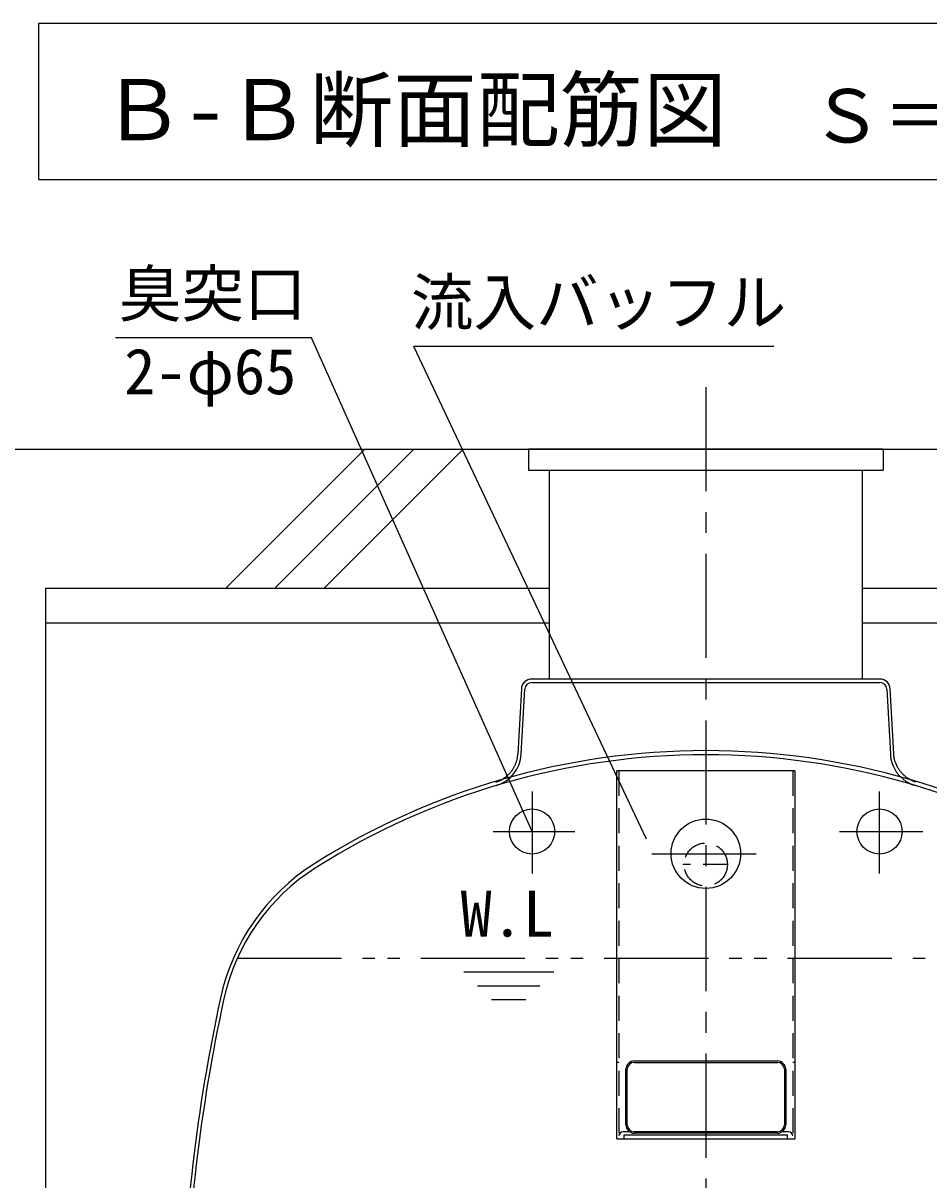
# Model space of a CAD drawing. Units: millimetres, scale not verified. Extents: x -23133 to 8910, y -6308 to 6308.
# Drawn here: x 383 to 1686, y -2521 to -855 of the extents above; entities that cross this region are included whole.
import ezdxf
from ezdxf.enums import TextEntityAlignment as Align

# ---------------------------------------------------------------- set-up
doc = ezdxf.new("R2010")
doc.units = ezdxf.units.MM
doc.header["$LTSCALE"] = 30
for name, pattern in [('CHAIN1', [8, 5, -1, 1, -1]), ('DASHED1', [1.8, 1.2, -0.6]), ('DOUBLE_CHAIN1', [8.8, 5, -1, 0.6, -0.6, 0.6, -1])]:
    doc.linetypes.add(name, pattern=pattern)
for name, color, linetype, lineweight in [('0-1_空気管', 3, 'Continuous', 25), ('0-2_09', 3, 'Continuous', 25), ('0-3_躯体', 3, 'Continuous', 25), ('0-4_製作', 3, 'Continuous', 25), ('0-5_機器', 2, 'Continuous', 25), ('0-6_文字', 3, 'Continuous', 25), ('0-7_08', 2, 'Continuous', 25)]:
    doc.layers.add(name, color=color, linetype=linetype, lineweight=lineweight)
doc.styles.add('ＭＳ ゴシック', font='')
doc.styles.get('ＭＳ ゴシック').set_extended_font_data('MS Gothic')

msp = doc.modelspace()

# ---------------------------------------------------------------- linework, layer by layer
at = {"layer": '0-1_空気管', "linetype": 'CHAIN1'}
for p, q in [((1365.36, -1379.3), (1365.36, -3714.59)), ((1115.36, -1961.56), (1115.36, -2080.07)), ((1615.36, -2080.07), (1615.36, -1961.56)), ((1059.5, -2019.43), (1176.89, -2019.43)), ((1557.68, -2019.43), (1677.88, -2019.43)), ((1287.62, -2051.43), (1446.66, -2051.43))]:
    msp.add_line(p, q, dxfattribs=at)
at = {"layer": '0-1_空気管', "linetype": 'DASHED1'}
msp.add_line((1397.36, -2066.93), (1332.36, -2066.93), dxfattribs=at)
at = {"layer": '0-1_空気管', "linetype": 'DOUBLE_CHAIN1'}
msp.add_line((691.04, -2201.93), (2039.68, -2201.93), dxfattribs=at)
at = {"layer": '0-1_空気管'}
for centre, radius in [((1115.36, -2019.43), 32.5), ((1615.36, -2019.43), 32.5), ((1365.36, -2051.43), 50)]:
    msp.add_circle(centre, radius, dxfattribs=at)
at = {"layer": '0-1_空気管', "linetype": 'DASHED1'}
msp.add_circle((1365.36, -2066.93), 31, dxfattribs=at)
at = {"layer": '0-1_空気管'}
for centre, radius, start, end in [((1365.36, -2958.93), 1056, 90, 122.294), ((1365.36, -2958.93), 1050, 90, 122.294), ((1365.36, -2958.93), 1056, 57.706, 90), ((1365.36, -2958.93), 1050, 57.706, 90), ((965.85, -2324.19), 306, 122.5569, 167.799), ((964.67, -2324.94), 300, 122.294, 167.825), ((3115.18, -2788.93), 2505, 167.799, 178.863), ((3115.18, -2788.93), 2500, 167.825, 178.863)]:
    msp.add_arc(centre, radius, start, end, dxfattribs=at)
at = {"layer": '0-2_09'}
for p, q in [((1140.36, -1799.9), (1140.36, -1498.95)), ((1590.36, -1498.95), (1590.36, -1799.9)), ((1099.87, -1814.11), (1094.82, -1907.46)), ((1099.81, -1907.72), (1104.86, -1814.37)), ((1615.87, -1799.9), (1114.85, -1799.9)), ((1114.85, -1804.9), (1615.87, -1804.9)), ((1625.86, -1814.37), (1630.91, -1907.72)), ((1635.9, -1907.46), (1630.85, -1814.11)), ((1664.5, -1952.4), (1665.02, -1952.56)), ((1665.02, -1952.56), (1666.5, -1953.01))]:
    msp.add_line(p, q, dxfattribs=at)
for points in [[(1086.45, -1931.34), (1087.01, -1930.53), (1087.56, -1929.71), (1088.09, -1928.88), (1088.6, -1928.03), (1089.1, -1927.18), (1089.57, -1926.31), (1090.03, -1925.44), (1090.46, -1924.56), (1090.88, -1923.66), (1091.28, -1922.76), (1091.65, -1921.85), (1092.01, -1920.93), (1092.34, -1920.02), (1092.66, -1919.12), (1092.94, -1918.23), (1093.21, -1917.36), (1093.45, -1916.52), (1093.66, -1915.7), (1093.85, -1914.92), (1094.01, -1914.18), (1094.15, -1913.47), (1094.27, -1912.8), (1094.37, -1912.18), (1094.45, -1911.58), (1094.52, -1911.03), (1094.58, -1910.52), (1094.63, -1910.05), (1094.68, -1909.62), (1094.71, -1909.23), (1094.74, -1908.88), (1094.76, -1908.58), (1094.78, -1908.31), (1094.79, -1908.08), (1094.82, -1907.46)], [(1630.91, -1907.72), (1630.94, -1908.35), (1630.95, -1908.61), (1630.97, -1908.92), (1630.99, -1909.28), (1631.02, -1909.67), (1631.05, -1910.09), (1631.08, -1910.53), (1631.13, -1910.99), (1631.17, -1911.46), (1631.23, -1911.92), (1631.29, -1912.39), (1631.36, -1912.88), (1631.45, -1913.39), (1631.55, -1913.92), (1631.67, -1914.49), (1631.8, -1915.09), (1631.96, -1915.75), (1632.13, -1916.45), (1632.33, -1917.2), (1632.54, -1917.98), (1632.76, -1918.76), (1632.98, -1919.55), (1633.21, -1920.31), (1633.44, -1921.05), (1633.66, -1921.75), (1633.87, -1922.39), (1634.08, -1922.99), (1634.3, -1923.57), (1634.54, -1924.14), (1634.79, -1924.73), (1635.08, -1925.35), (1635.4, -1926.02), (1635.77, -1926.76), (1636.19, -1927.58), (1636.66, -1928.47), (1637.17, -1929.4), (1637.71, -1930.37), (1638.27, -1931.35), (1638.84, -1932.32)], [(1648.11, -1936.05), (1647.4, -1935.34), (1646.73, -1934.64), (1646.11, -1933.97), (1645.53, -1933.3), (1644.98, -1932.62), (1644.46, -1931.93), (1643.95, -1931.2), (1643.45, -1930.43), (1642.94, -1929.59), (1642.41, -1928.67), (1641.87, -1927.67), (1641.32, -1926.6), (1640.76, -1925.48), (1640.2, -1924.33), (1639.66, -1923.17), (1639.15, -1922.02), (1638.68, -1920.91), (1638.25, -1919.86), (1637.87, -1918.87), (1637.55, -1917.96), (1637.27, -1917.09), (1637.03, -1916.28), (1636.83, -1915.5), (1636.66, -1914.75), (1636.52, -1914.02), (1636.4, -1913.29), (1636.3, -1912.57), (1636.21, -1911.86), (1636.14, -1911.17), (1636.08, -1910.51), (1636.04, -1909.89), (1636, -1909.34), (1635.97, -1908.85), (1635.9, -1907.46)], [(1062.79, -1948.22), (1063.21, -1948.09), (1063.39, -1948.04), (1063.6, -1947.97), (1063.86, -1947.89), (1064.15, -1947.8), (1064.48, -1947.69), (1064.85, -1947.56), (1065.26, -1947.42), (1065.71, -1947.26), (1066.19, -1947.08), (1066.71, -1946.88), (1067.26, -1946.66), (1067.85, -1946.41), (1068.47, -1946.14), (1069.12, -1945.84), (1069.81, -1945.51), (1070.52, -1945.14), (1071.26, -1944.74), (1072.03, -1944.31), (1072.81, -1943.85), (1073.61, -1943.36), (1074.41, -1942.84), (1075.22, -1942.3), (1076.02, -1941.74), (1076.82, -1941.16), (1077.6, -1940.56), (1078.37, -1939.94), (1079.13, -1939.31), (1079.87, -1938.66), (1080.6, -1937.99), (1081.31, -1937.31), (1082.01, -1936.62), (1082.69, -1935.91), (1083.36, -1935.18), (1084.01, -1934.44), (1084.64, -1933.68), (1085.26, -1932.91), (1085.86, -1932.13), (1086.45, -1931.34)], [(1638.84, -1932.32), (1639.42, -1933.27), (1639.99, -1934.18), (1640.56, -1935.03), (1641.13, -1935.83), (1641.72, -1936.59), (1642.33, -1937.34), (1642.98, -1938.08), (1643.69, -1938.83), (1644.46, -1939.6), (1645.31, -1940.4), (1646.25, -1941.25), (1647.26, -1942.14), (1648.32, -1943.03), (1649.42, -1943.93), (1650.53, -1944.82), (1651.63, -1945.67), (1652.7, -1946.48), (1653.73, -1947.22), (1654.69, -1947.88), (1655.6, -1948.47), (1656.46, -1949), (1657.27, -1949.47), (1658.06, -1949.89), (1658.83, -1950.27), (1659.58, -1950.62), (1660.33, -1950.94), (1661.09, -1951.24), (1661.83, -1951.52), (1662.56, -1951.77), (1663.26, -1952.01), (1663.91, -1952.22), (1664.5, -1952.4)], [(1667.93, -1948.22), (1667.39, -1948.05), (1667.17, -1947.99), (1666.9, -1947.91), (1666.59, -1947.81), (1666.25, -1947.7), (1665.89, -1947.59), (1665.51, -1947.46), (1665.12, -1947.33), (1664.72, -1947.19), (1664.33, -1947.04), (1663.93, -1946.89), (1663.52, -1946.72), (1663.1, -1946.54), (1662.65, -1946.34), (1662.18, -1946.11), (1661.68, -1945.87), (1661.14, -1945.59), (1660.56, -1945.29), (1659.95, -1944.96), (1659.31, -1944.61), (1658.67, -1944.25), (1658.04, -1943.89), (1657.41, -1943.52), (1656.81, -1943.17), (1656.25, -1942.83), (1655.74, -1942.5), (1655.26, -1942.19), (1654.8, -1941.88), (1654.35, -1941.55), (1653.88, -1941.2), (1653.4, -1940.82), (1652.88, -1940.4), (1652.32, -1939.91), (1651.69, -1939.37), (1651.01, -1938.77), (1650.3, -1938.13), (1649.57, -1937.45), (1648.84, -1936.75), (1648.11, -1936.05)]]:
    msp.add_lwpolyline(points, dxfattribs=at)
for centre, radius, start, end in [((1114.85, -1814.9), 15, 90, 177), ((1114.85, -1814.9), 10, 90, 177), ((1615.87, -1814.9), 15, 3, 90), ((1615.87, -1814.9), 10, 3, 90), ((1049.88, -1905.11), 50, 286.666, 357)]:
    msp.add_arc(centre, radius, start, end, dxfattribs=at)
at = {"layer": '0-3_躯体'}
for p, q in [((1620.36, -1468.95), (1110.36, -1468.95)), ((1237.36, -2462.21), (1237.36, -1931.9)), ((1493.36, -1931.9), (1237.36, -1931.9)), ((1493.36, -1931.9), (1493.36, -2462.21)), ((1250.36, -2441.9), (1250.36, -2361.9)), ((1252.36, -2441.9), (1252.36, -2361.9)), ((1262.36, -2349.9), (1468.36, -2349.9)), ((1262.36, -2351.9), (1468.36, -2351.9)), ((1478.36, -2361.9), (1478.36, -2441.9)), ((1480.36, -2361.9), (1480.36, -2441.9)), ((1237.36, -2462.21), (1493.36, -2462.21)), ((1255.73, -2451.9), (1246.36, -2451.9)), ((1468.38, -2451.9), (1262.36, -2451.9)), ((1468.36, -2453.9), (1262.36, -2453.9)), ((1484.36, -2451.9), (1474.99, -2451.9)), ((1483.09, -2462.21), (1483.09, -2456.15))]:
    msp.add_line(p, q, dxfattribs=at)
at = {"layer": '0-3_躯体', "linetype": 'DASHED1'}
for p, q in [((1240.36, -1931.9), (1240.36, -2462.21)), ((1490.36, -1931.9), (1490.36, -2462.21)), ((1240.36, -2351.9), (1237.36, -2351.9)), ((1493.36, -2351.9), (1490.36, -2351.9))]:
    msp.add_line(p, q, dxfattribs=at)
at = {"layer": '0-3_躯体'}
msp.add_lwpolyline([(1247.63, -2462.21), (1247.63, -2456.15), (1483.09, -2456.15)], dxfattribs=at)
for centre, radius, start, end in [((1262.36, -2361.9), 12, 90, 180), ((1262.36, -2361.9), 10, 90, 180), ((1468.36, -2361.9), 12, 0, 90), ((1468.36, -2361.9), 10, 0, 90), ((1262.36, -2441.9), 12, 180, 270), ((1262.36, -2441.9), 10, 180, 270), ((1468.36, -2441.9), 10, 270, 0), ((1468.36, -2441.9), 12, 270, 0), ((1246.36, -2457.9), 6, 90, 180), ((1484.36, -2457.9), 6, 0, 90)]:
    msp.add_arc(centre, radius, start, end, dxfattribs=at)
at = {"layer": '0-4_製作'}
for p, q in [((405.36, -855.14), (2325.36, -855.14)), ((405.36, -1080.14), (405.36, -855.14)), ((405.36, -1080.14), (2325.36, -1080.14))]:
    msp.add_line(p, q, dxfattribs=at)
at = {"layer": '0-5_機器'}
for p, q in [((-122.18, -1468.95), (3095.99, -1468.95)), ((674.57, -1668.95), (874.57, -1468.95)), ((745.28, -1668.95), (945.28, -1468.95)), ((815.99, -1668.95), (1015.99, -1468.95)), ((415.36, -1668.95), (1140.36, -1668.95)), ((1590.36, -1668.95), (2615.36, -1668.95)), ((415.36, -1718.95), (1140.36, -1718.95)), ((1590.36, -1718.95), (2615.36, -1718.95))]:
    msp.add_line(p, q, dxfattribs=at)
at = {"layer": '0-5_機器', "color": 3}
for p, q in [((1110.36, -1468.95), (1620.36, -1468.95)), ((1110.36, -1468.95), (1110.36, -1498.95)), ((1620.36, -1468.95), (1620.36, -1498.95)), ((1110.36, -1498.95), (1620.36, -1498.95))]:
    msp.add_line(p, q, dxfattribs=at)
at = {"layer": '0-6_文字'}
for p, q in [((797.63, -1308.61), (515.66, -1308.61)), ((1115.36, -2019.43), (797.63, -1308.61)), ((1463.05, -1320.9), (945.05, -1320.9)), ((1279.81, -2030.39), (945.05, -1320.9)), ((1146.42, -2221.92), (1016.92, -2221.92)), ((1126.42, -2241.92), (1036.92, -2241.92)), ((1106.42, -2261.92), (1056.92, -2261.92))]:
    msp.add_line(p, q, dxfattribs=at)
at = {"layer": '0-7_08'}
msp.add_line((415.36, -3658.93), (415.36, -1668.95), dxfattribs=at)

# ---------------------------------------------------------------- texts
at = {"layer": '0-4_製作', "color": 4, "style": 'ＭＳ ゴシック'}
for s, height, p in [('Ｂ-Ｂ断面配筋図', 87.98, (495.36, -1050.14)), ('Ｓ＝１／３０', 76.98, (1515.36, -1050.14))]:
    msp.add_text(s, height=height, dxfattribs=at).set_placement(p, align=Align.BOTTOM_LEFT)
at = {"layer": '0-6_文字', "color": 4, "style": 'ＭＳ ゴシック'}
for s, p in [('臭突口', (520.66, -1297.61)), ('流入バッフル', (941.05, -1309.9)), ('2-φ65', (528.26, -1409.43)), ('W.L', (1012.41, -2190.54))]:
    msp.add_text(s, height=65.98, dxfattribs=at).set_placement(p, align=Align.BOTTOM_LEFT)

doc.saveas('drawing.dxf')
